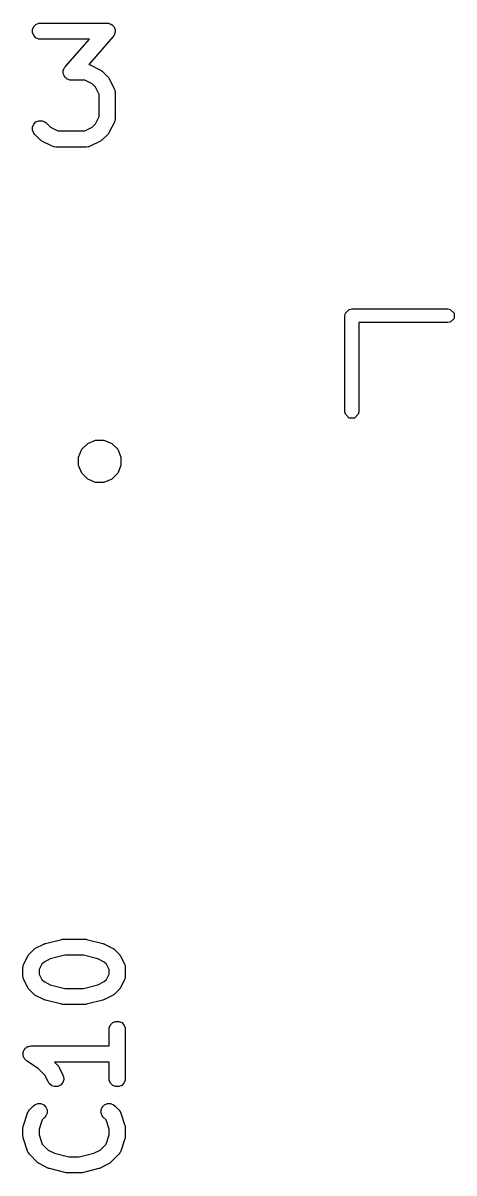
# Model space of a CAD drawing. Header units: inches. Extents: x 2.77 to 6.15, y -3.55 to -1.72.
# Drawn here: x 3.6019 to 3.7594, y -2.6805 to -2.2607 of the extents above; entities that cross this region are included whole.
import ezdxf

# ---------------------------------------------------------------- set-up
doc = ezdxf.new("R2010")
doc.units = ezdxf.units.IN
doc.header["$MEASUREMENT"] = 0
doc.layers.add('F.Silkscreen', color=41, linetype='CONTINUOUS', true_color=0xf2eda1)

msp = doc.modelspace()

# ---------------------------------------------------------------- linework, layer by layer
at = {"layer": 'F.Silkscreen', "linetype": 'CONTINUOUS'}
for p, q in [((3.60536, -2.26303), (3.6058, -2.26197)), ((3.6058, -2.26197), (3.60661, -2.26115)), ((3.60661, -2.26115), (3.60768, -2.26071)), ((3.60768, -2.26071), (3.60825, -2.26066)), ((3.60825, -2.26066), (3.63263, -2.26066)), ((3.63263, -2.26066), (3.63293, -2.26069)), ((3.63293, -2.26069), (3.63301, -2.26068)), ((3.63301, -2.26068), (3.63306, -2.2607)), ((3.63306, -2.2607), (3.6332, -2.26071)), ((3.6332, -2.26071), (3.63364, -2.2609)), ((3.63364, -2.2609), (3.6341, -2.26105)), ((3.6341, -2.26105), (3.63417, -2.26112)), ((3.63417, -2.26112), (3.63427, -2.26115)), ((3.63427, -2.26115), (3.6346, -2.26149)), ((3.6346, -2.26149), (3.63497, -2.26181)), ((3.63497, -2.26181), (3.63501, -2.2619)), ((3.63501, -2.2619), (3.63508, -2.26197)), ((3.63508, -2.26197), (3.63526, -2.26241)), ((3.63526, -2.26241), (3.63548, -2.26284)), ((3.63548, -2.26284), (3.63548, -2.26294)), ((3.60536, -2.26418), (3.60536, -2.26303)), ((3.6058, -2.26525), (3.60536, -2.26418)), ((3.60661, -2.26606), (3.6058, -2.26525)), ((3.60768, -2.2665), (3.60661, -2.26606)), ((3.60825, -2.26656), (3.60768, -2.2665)), ((3.62612, -2.26656), (3.60825, -2.26656)), ((3.61728, -2.27666), (3.62612, -2.26656)), ((3.63485, -2.26555), (3.62591, -2.27576)), ((3.63503, -2.2653), (3.63485, -2.26555)), ((3.63508, -2.26525), (3.63503, -2.2653)), ((3.6351, -2.2652), (3.63508, -2.26525)), ((3.63518, -2.26508), (3.6351, -2.2652)), ((3.63534, -2.26463), (3.63518, -2.26508)), ((3.63552, -2.26418), (3.63534, -2.26463)), ((3.63548, -2.26294), (3.63552, -2.26303)), ((3.63552, -2.26303), (3.63552, -2.26351)), ((3.63552, -2.26351), (3.63555, -2.26399)), ((3.63555, -2.26399), (3.63552, -2.26409)), ((3.63552, -2.26409), (3.63552, -2.26418)), ((3.61657, -2.27822), (3.61661, -2.27813)), ((3.61661, -2.2787), (3.61657, -2.27822)), ((3.61661, -2.27803), (3.61679, -2.27759)), ((3.61661, -2.27813), (3.61661, -2.27803)), ((3.61661, -2.27918), (3.61661, -2.2787)), ((3.61664, -2.27927), (3.61661, -2.27918)), ((3.61665, -2.27937), (3.61664, -2.27927)), ((3.61686, -2.2798), (3.61665, -2.27937)), ((3.61679, -2.27759), (3.61694, -2.27713)), ((3.61694, -2.27713), (3.61703, -2.27702)), ((3.61703, -2.27702), (3.61705, -2.27697)), ((3.61705, -2.27697), (3.6171, -2.27691)), ((3.6171, -2.27691), (3.61728, -2.27666)), ((3.62591, -2.27576), (3.62645, -2.27597)), ((3.62645, -2.27597), (3.6302, -2.27784)), ((3.6302, -2.27784), (3.63044, -2.278)), ((3.63044, -2.278), (3.63052, -2.27803)), ((3.63052, -2.27803), (3.6306, -2.27809)), ((3.6306, -2.27809), (3.63069, -2.27815)), ((3.63069, -2.27815), (3.63074, -2.27821)), ((3.63074, -2.27821), (3.63096, -2.27839)), ((3.63096, -2.27839), (3.63284, -2.28027)), ((3.61705, -2.28025), (3.61686, -2.2798)), ((3.61712, -2.28032), (3.61705, -2.28025)), ((3.61716, -2.28041), (3.61712, -2.28032)), ((3.61752, -2.28072), (3.61716, -2.28041)), ((3.61786, -2.28106), (3.61752, -2.28072)), ((3.61795, -2.2811), (3.61786, -2.28106)), ((3.61803, -2.28117), (3.61795, -2.2811)), ((3.61848, -2.28132), (3.61803, -2.28117)), ((3.61893, -2.2815), (3.61848, -2.28132)), ((3.61907, -2.28152), (3.61893, -2.2815)), ((3.61912, -2.28153), (3.61907, -2.28152)), ((3.6192, -2.28153), (3.61912, -2.28153)), ((3.6195, -2.28156), (3.6192, -2.28153)), ((3.62443, -2.28156), (3.6195, -2.28156)), ((3.62713, -2.28291), (3.62443, -2.28156)), ((3.62832, -2.28411), (3.62713, -2.28291)), ((3.63284, -2.28027), (3.63302, -2.28049)), ((3.63302, -2.28049), (3.63308, -2.28055)), ((3.63308, -2.28055), (3.63314, -2.28063)), ((3.63314, -2.28063), (3.63321, -2.28072)), ((3.63321, -2.28072), (3.63324, -2.28079)), ((3.63324, -2.28079), (3.63339, -2.28104)), ((3.63339, -2.28104), (3.63527, -2.28479)), ((3.62967, -2.2868), (3.62832, -2.28411)), ((3.62967, -2.29478), (3.62967, -2.2868)), ((3.63527, -2.28479), (3.63547, -2.28533)), ((3.63547, -2.28533), (3.63548, -2.28543)), ((3.63548, -2.28543), (3.63552, -2.28553)), ((3.63552, -2.28553), (3.63558, -2.28611)), ((3.63558, -2.28611), (3.63558, -2.29548)), ((3.60661, -2.29677), (3.60768, -2.29633)), ((3.60768, -2.29633), (3.60883, -2.29633)), ((3.60883, -2.29633), (3.60989, -2.29677)), ((3.62832, -2.29748), (3.62967, -2.29478)), ((3.63547, -2.29626), (3.63527, -2.2968)), ((3.63548, -2.29615), (3.63547, -2.29626)), ((3.63552, -2.29606), (3.63548, -2.29615)), ((3.63558, -2.29548), (3.63552, -2.29606)), ((3.60536, -2.29865), (3.6058, -2.29759)), ((3.60536, -2.29981), (3.60536, -2.29865)), ((3.6058, -2.30087), (3.60536, -2.29981)), ((3.6058, -2.29759), (3.60661, -2.29677)), ((3.60989, -2.29677), (3.61034, -2.29714)), ((3.61034, -2.29714), (3.61188, -2.29868)), ((3.61188, -2.29868), (3.61457, -2.30003)), ((3.61457, -2.30003), (3.62443, -2.30003)), ((3.62443, -2.30003), (3.62713, -2.29868)), ((3.62713, -2.29868), (3.62832, -2.29748)), ((3.63339, -2.30055), (3.63324, -2.3008)), ((3.63527, -2.2968), (3.63339, -2.30055)), ((3.60617, -2.30132), (3.6058, -2.30087)), ((3.60804, -2.30319), (3.60617, -2.30132)), ((3.60827, -2.30338), (3.60804, -2.30319)), ((3.60832, -2.30344), (3.60827, -2.30338)), ((3.60841, -2.30349), (3.60832, -2.30344)), ((3.60849, -2.30356), (3.60841, -2.30349)), ((3.60856, -2.30359), (3.60849, -2.30356)), ((3.60881, -2.30375), (3.60856, -2.30359)), ((3.61256, -2.30562), (3.60881, -2.30375)), ((3.6302, -2.30375), (3.62645, -2.30562)), ((3.63044, -2.30359), (3.6302, -2.30375)), ((3.63052, -2.30356), (3.63044, -2.30359)), ((3.6306, -2.30349), (3.63052, -2.30356)), ((3.63069, -2.30344), (3.6306, -2.30349)), ((3.63074, -2.30338), (3.63069, -2.30344)), ((3.63096, -2.30319), (3.63074, -2.30338)), ((3.63284, -2.30132), (3.63096, -2.30319)), ((3.63302, -2.30109), (3.63284, -2.30132)), ((3.63308, -2.30104), (3.63302, -2.30109)), ((3.63314, -2.30095), (3.63308, -2.30104)), ((3.63321, -2.30087), (3.63314, -2.30095)), ((3.63324, -2.3008), (3.63321, -2.30087)), ((3.6131, -2.30583), (3.61256, -2.30562)), ((3.6132, -2.30583), (3.6131, -2.30583)), ((3.6133, -2.30587), (3.6132, -2.30583)), ((3.61388, -2.30593), (3.6133, -2.30587)), ((3.62513, -2.30593), (3.61388, -2.30593)), ((3.6257, -2.30587), (3.62513, -2.30593)), ((3.6258, -2.30583), (3.6257, -2.30587)), ((3.62591, -2.30583), (3.6258, -2.30583)), ((3.62645, -2.30562), (3.62591, -2.30583)), ((3.71955, -2.36752), (3.71974, -2.36656)), ((3.71955, -2.40256), (3.71955, -2.36752)), ((3.71974, -2.36656), (3.72109, -2.36521)), ((3.72109, -2.36521), (3.72205, -2.36502)), ((3.72205, -2.36502), (3.75709, -2.36502)), ((3.75709, -2.36502), (3.75804, -2.36521)), ((3.75804, -2.36521), (3.7594, -2.36656)), ((3.7594, -2.36656), (3.7594, -2.36848)), ((3.75709, -2.37002), (3.72455, -2.37002)), ((3.72455, -2.37002), (3.72455, -2.40256)), ((3.75804, -2.36983), (3.75709, -2.37002)), ((3.7594, -2.36848), (3.75804, -2.36983)), ((3.71974, -2.40352), (3.71955, -2.40256)), ((3.72109, -2.40487), (3.71974, -2.40352)), ((3.723, -2.40487), (3.72109, -2.40487)), ((3.72436, -2.40352), (3.723, -2.40487)), ((3.72455, -2.40256), (3.72436, -2.40352)), ((3.62555, -2.41412), (3.62839, -2.41295)), ((3.62839, -2.41295), (3.63146, -2.41295)), ((3.63146, -2.41295), (3.6343, -2.41412)), ((3.6222, -2.41913), (3.62337, -2.41629)), ((3.62337, -2.41629), (3.62555, -2.41412)), ((3.6343, -2.41412), (3.63647, -2.41629)), ((3.63647, -2.41629), (3.63764, -2.41913)), ((3.6222, -2.42221), (3.6222, -2.41913)), ((3.62337, -2.42504), (3.6222, -2.42221)), ((3.63764, -2.42221), (3.63647, -2.42504)), ((3.63764, -2.41913), (3.63764, -2.42221)), ((3.62555, -2.42722), (3.62337, -2.42504)), ((3.63647, -2.42504), (3.6343, -2.42722)), ((3.62839, -2.42839), (3.62555, -2.42722)), ((3.63146, -2.42839), (3.62839, -2.42839)), ((3.6343, -2.42722), (3.63146, -2.42839)), ((3.60573, -2.59896), (3.60595, -2.59878)), ((3.60595, -2.59878), (3.606, -2.59872)), ((3.606, -2.59872), (3.60609, -2.59866)), ((3.60609, -2.59866), (3.60617, -2.59859)), ((3.60617, -2.59859), (3.60625, -2.59856)), ((3.60625, -2.59856), (3.60649, -2.59841)), ((3.60649, -2.59841), (3.60949, -2.59691)), ((3.60949, -2.59691), (3.60954, -2.59689)), ((3.60954, -2.59689), (3.60955, -2.59688)), ((3.60955, -2.59688), (3.60979, -2.59679)), ((3.60979, -2.59679), (3.61003, -2.5967)), ((3.61003, -2.5967), (3.61006, -2.5967)), ((3.61006, -2.5967), (3.6101, -2.59669)), ((3.6101, -2.59669), (3.6161, -2.59519)), ((3.6161, -2.59519), (3.6162, -2.59517)), ((3.6162, -2.59517), (3.61624, -2.59515)), ((3.61624, -2.59515), (3.61645, -2.59513)), ((3.61645, -2.59513), (3.61667, -2.5951)), ((3.61667, -2.5951), (3.61671, -2.59511)), ((3.61671, -2.59511), (3.61681, -2.5951)), ((3.61681, -2.5951), (3.62431, -2.5951)), ((3.62431, -2.5951), (3.62441, -2.59511)), ((3.62441, -2.59511), (3.62446, -2.5951)), ((3.62446, -2.5951), (3.62467, -2.59513)), ((3.62467, -2.59513), (3.62489, -2.59515)), ((3.62489, -2.59515), (3.62493, -2.59517)), ((3.62493, -2.59517), (3.62503, -2.59519)), ((3.62503, -2.59519), (3.63103, -2.59669)), ((3.63103, -2.59669), (3.63107, -2.5967)), ((3.63107, -2.5967), (3.63109, -2.5967)), ((3.63109, -2.5967), (3.63133, -2.59679)), ((3.63133, -2.59679), (3.63157, -2.59688)), ((3.63157, -2.59688), (3.63159, -2.59689)), ((3.63159, -2.59689), (3.63163, -2.59691)), ((3.63163, -2.59691), (3.63463, -2.59841)), ((3.63463, -2.59841), (3.63488, -2.59856)), ((3.63488, -2.59856), (3.63495, -2.59859)), ((3.63495, -2.59859), (3.63503, -2.59866)), ((3.63503, -2.59866), (3.63512, -2.59872)), ((3.63512, -2.59872), (3.63517, -2.59878)), ((3.63517, -2.59878), (3.6354, -2.59896)), ((3.60217, -2.60423), (3.60367, -2.60123)), ((3.60367, -2.60123), (3.60383, -2.60098)), ((3.60383, -2.60098), (3.60386, -2.60091)), ((3.60386, -2.60091), (3.60393, -2.60083)), ((3.60393, -2.60083), (3.60398, -2.60074)), ((3.60398, -2.60074), (3.60404, -2.60069)), ((3.60404, -2.60069), (3.60423, -2.60046)), ((3.60423, -2.60046), (3.60573, -2.59896)), ((3.61184, -2.60234), (3.60956, -2.60348)), ((3.61718, -2.601), (3.61184, -2.60234)), ((3.62395, -2.601), (3.61718, -2.601)), ((3.62928, -2.60234), (3.62395, -2.601)), ((3.63156, -2.60348), (3.62928, -2.60234)), ((3.6354, -2.59896), (3.6369, -2.60046)), ((3.6369, -2.60046), (3.63708, -2.60069)), ((3.63708, -2.60069), (3.63714, -2.60074)), ((3.63714, -2.60074), (3.6372, -2.60083)), ((3.6372, -2.60083), (3.63727, -2.60091)), ((3.63727, -2.60091), (3.6373, -2.60098)), ((3.6373, -2.60098), (3.63745, -2.60123)), ((3.63745, -2.60123), (3.63895, -2.60423)), ((3.60186, -2.60555), (3.60192, -2.60497)), ((3.60186, -2.60855), (3.60186, -2.60555)), ((3.60192, -2.60497), (3.60196, -2.60488)), ((3.60196, -2.60488), (3.60197, -2.60477)), ((3.60197, -2.60477), (3.60217, -2.60423)), ((3.60874, -2.6043), (3.60777, -2.60625)), ((3.60777, -2.60625), (3.60777, -2.60785)), ((3.60956, -2.60348), (3.60874, -2.6043)), ((3.63238, -2.6043), (3.63156, -2.60348)), ((3.63336, -2.60625), (3.63238, -2.6043)), ((3.63336, -2.60785), (3.63336, -2.60625)), ((3.63895, -2.60423), (3.63916, -2.60477)), ((3.63916, -2.60477), (3.63917, -2.60488)), ((3.63917, -2.60488), (3.63921, -2.60497)), ((3.63921, -2.60497), (3.63926, -2.60555)), ((3.63926, -2.60555), (3.63926, -2.60855)), ((3.60192, -2.60912), (3.60186, -2.60855)), ((3.60196, -2.60922), (3.60192, -2.60912)), ((3.60197, -2.60933), (3.60196, -2.60922)), ((3.60217, -2.60987), (3.60197, -2.60933)), ((3.60367, -2.61287), (3.60217, -2.60987)), ((3.60777, -2.60785), (3.60874, -2.6098)), ((3.60874, -2.6098), (3.60956, -2.61062)), ((3.60956, -2.61062), (3.61184, -2.61176)), ((3.62928, -2.61176), (3.63156, -2.61062)), ((3.63156, -2.61062), (3.63238, -2.6098)), ((3.63238, -2.6098), (3.63336, -2.60785)), ((3.63895, -2.60987), (3.63745, -2.61287)), ((3.63916, -2.60933), (3.63895, -2.60987)), ((3.63917, -2.60922), (3.63916, -2.60933)), ((3.63921, -2.60912), (3.63917, -2.60922)), ((3.63926, -2.60855), (3.63921, -2.60912)), ((3.60383, -2.61312), (3.60367, -2.61287)), ((3.60386, -2.61319), (3.60383, -2.61312)), ((3.60393, -2.61327), (3.60386, -2.61319)), ((3.60398, -2.61336), (3.60393, -2.61327)), ((3.60404, -2.61341), (3.60398, -2.61336)), ((3.60423, -2.61364), (3.60404, -2.61341)), ((3.60573, -2.61514), (3.60423, -2.61364)), ((3.60595, -2.61532), (3.60573, -2.61514)), ((3.606, -2.61538), (3.60595, -2.61532)), ((3.60609, -2.61544), (3.606, -2.61538)), ((3.60617, -2.6155), (3.60609, -2.61544)), ((3.60625, -2.61553), (3.60617, -2.6155)), ((3.60649, -2.61569), (3.60625, -2.61553)), ((3.61184, -2.61176), (3.61718, -2.6131)), ((3.61718, -2.6131), (3.62395, -2.6131)), ((3.62395, -2.6131), (3.62928, -2.61176)), ((3.63488, -2.61553), (3.63463, -2.61569)), ((3.63495, -2.6155), (3.63488, -2.61553)), ((3.63503, -2.61544), (3.63495, -2.6155)), ((3.63512, -2.61538), (3.63503, -2.61544)), ((3.63517, -2.61532), (3.63512, -2.61538)), ((3.6354, -2.61514), (3.63517, -2.61532)), ((3.6369, -2.61364), (3.6354, -2.61514)), ((3.63708, -2.61341), (3.6369, -2.61364)), ((3.63714, -2.61336), (3.63708, -2.61341)), ((3.6372, -2.61327), (3.63714, -2.61336)), ((3.63727, -2.61319), (3.6372, -2.61327)), ((3.6373, -2.61312), (3.63727, -2.61319)), ((3.63745, -2.61287), (3.6373, -2.61312)), ((3.60949, -2.61719), (3.60649, -2.61569)), ((3.60954, -2.61721), (3.60949, -2.61719)), ((3.60955, -2.61722), (3.60954, -2.61721)), ((3.60979, -2.6173), (3.60955, -2.61722)), ((3.61003, -2.6174), (3.60979, -2.6173)), ((3.61006, -2.6174), (3.61003, -2.6174)), ((3.6101, -2.61741), (3.61006, -2.6174)), ((3.6161, -2.61891), (3.6101, -2.61741)), ((3.6162, -2.61893), (3.6161, -2.61891)), ((3.61624, -2.61894), (3.6162, -2.61893)), ((3.61645, -2.61897), (3.61624, -2.61894)), ((3.61667, -2.619), (3.61645, -2.61897)), ((3.61671, -2.61899), (3.61667, -2.619)), ((3.61681, -2.619), (3.61671, -2.61899)), ((3.62431, -2.619), (3.61681, -2.619)), ((3.62441, -2.61899), (3.62431, -2.619)), ((3.62446, -2.619), (3.62441, -2.61899)), ((3.62467, -2.61897), (3.62446, -2.619)), ((3.62489, -2.61894), (3.62467, -2.61897)), ((3.62493, -2.61893), (3.62489, -2.61894)), ((3.62503, -2.61891), (3.62493, -2.61893)), ((3.63103, -2.61741), (3.62503, -2.61891)), ((3.63107, -2.6174), (3.63103, -2.61741)), ((3.63109, -2.6174), (3.63107, -2.6174)), ((3.63133, -2.6173), (3.63109, -2.6174)), ((3.63157, -2.61722), (3.63133, -2.6173)), ((3.63159, -2.61721), (3.63157, -2.61722)), ((3.63163, -2.61719), (3.63159, -2.61721)), ((3.63463, -2.61569), (3.63163, -2.61719)), ((3.63336, -2.62805), (3.63341, -2.62747)), ((3.63336, -2.63409), (3.63336, -2.62805)), ((3.63341, -2.62747), (3.63386, -2.62641)), ((3.63386, -2.62641), (3.63467, -2.62559)), ((3.63467, -2.62559), (3.63573, -2.62515)), ((3.63573, -2.62515), (3.63689, -2.62515)), ((3.63689, -2.62515), (3.63795, -2.62559)), ((3.63795, -2.62559), (3.63877, -2.62641)), ((3.63877, -2.62641), (3.63921, -2.62747)), ((3.63921, -2.62747), (3.63926, -2.62805)), ((3.63926, -2.62805), (3.63926, -2.64604)), ((3.60192, -2.63647), (3.60203, -2.6362)), ((3.60192, -2.63676), (3.60192, -2.63647)), ((3.60203, -2.6362), (3.60209, -2.63592)), ((3.60209, -2.63592), (3.60225, -2.63567)), ((3.60225, -2.63567), (3.60236, -2.6354)), ((3.60236, -2.6354), (3.60256, -2.6352)), ((3.60256, -2.6352), (3.60272, -2.63496)), ((3.60272, -2.63496), (3.60297, -2.6348)), ((3.60297, -2.6348), (3.60317, -2.63459)), ((3.60317, -2.63459), (3.60344, -2.63448)), ((3.60344, -2.63448), (3.60368, -2.63432)), ((3.60368, -2.63432), (3.60397, -2.63426)), ((3.60397, -2.63426), (3.60424, -2.63415)), ((3.60424, -2.63415), (3.60481, -2.63409)), ((3.60481, -2.63409), (3.60481, -2.63409)), ((3.60481, -2.63409), (3.60481, -2.63409)), ((3.60481, -2.63409), (3.60481, -2.63409)), ((3.60481, -2.63409), (3.63336, -2.63409)), ((3.60186, -2.63705), (3.60192, -2.63676)), ((3.60192, -2.63733), (3.60186, -2.63705)), ((3.60192, -2.63762), (3.60192, -2.63733)), ((3.60203, -2.63789), (3.60192, -2.63762)), ((3.60209, -2.63818), (3.60203, -2.63789)), ((3.60225, -2.63842), (3.60209, -2.63818)), ((3.60236, -2.63869), (3.60225, -2.63842)), ((3.60257, -2.63889), (3.60236, -2.63869)), ((3.60273, -2.63914), (3.60257, -2.63889)), ((3.60317, -2.6395), (3.60273, -2.63914)), ((3.60318, -2.6395), (3.60317, -2.6395)), ((3.60317, -2.6395), (3.60317, -2.6395)), ((3.60743, -2.64234), (3.60318, -2.6395)), ((3.60318, -2.6395), (3.60318, -2.6395)), ((3.63336, -2.64), (3.61344, -2.64)), ((3.61344, -2.64), (3.6144, -2.64096)), ((3.63336, -2.64604), (3.63336, -2.64)), ((3.60989, -2.64479), (3.60743, -2.64234)), ((3.61117, -2.64736), (3.60989, -2.64479)), ((3.6144, -2.64096), (3.61459, -2.64118)), ((3.61459, -2.64118), (3.61465, -2.64123)), ((3.61465, -2.64123), (3.6147, -2.64132)), ((3.6147, -2.64132), (3.61477, -2.6414)), ((3.61477, -2.6414), (3.6148, -2.64148)), ((3.6148, -2.64148), (3.61495, -2.64172)), ((3.61495, -2.64172), (3.61645, -2.64472)), ((3.61645, -2.64472), (3.61666, -2.64526)), ((3.61148, -2.64785), (3.61117, -2.64736)), ((3.61235, -2.64861), (3.61148, -2.64785)), ((3.61344, -2.64897), (3.61235, -2.64861)), ((3.61459, -2.64889), (3.61344, -2.64897)), ((3.61562, -2.64838), (3.61459, -2.64889)), ((3.61638, -2.64751), (3.61562, -2.64838)), ((3.61674, -2.64641), (3.61638, -2.64751)), ((3.61666, -2.64526), (3.61674, -2.64641)), ((3.63341, -2.64662), (3.63336, -2.64604)), ((3.63386, -2.64768), (3.63341, -2.64662)), ((3.63467, -2.6485), (3.63386, -2.64768)), ((3.63573, -2.64894), (3.63467, -2.6485)), ((3.63689, -2.64894), (3.63573, -2.64894)), ((3.63795, -2.6485), (3.63689, -2.64894)), ((3.63877, -2.64768), (3.63795, -2.6485)), ((3.63921, -2.64662), (3.63877, -2.64768)), ((3.63926, -2.64604), (3.63921, -2.64662)), ((3.60386, -2.6579), (3.60423, -2.65745)), ((3.60423, -2.65745), (3.60573, -2.65595)), ((3.60573, -2.65595), (3.60617, -2.65559)), ((3.60617, -2.65559), (3.60724, -2.65515)), ((3.60724, -2.65515), (3.60839, -2.65515)), ((3.60839, -2.65515), (3.60945, -2.65559)), ((3.60945, -2.65559), (3.61027, -2.6564)), ((3.61027, -2.6564), (3.61071, -2.65747)), ((3.61071, -2.65747), (3.61071, -2.65862)), ((3.63042, -2.65747), (3.63086, -2.6564)), ((3.63042, -2.65862), (3.63042, -2.65747)), ((3.63086, -2.6564), (3.63167, -2.65559)), ((3.63167, -2.65559), (3.63274, -2.65515)), ((3.63274, -2.65515), (3.63389, -2.65515)), ((3.63389, -2.65515), (3.63495, -2.65559)), ((3.63495, -2.65559), (3.6354, -2.65595)), ((3.6354, -2.65595), (3.6369, -2.65745)), ((3.6369, -2.65745), (3.63727, -2.6579)), ((3.60201, -2.66311), (3.60351, -2.65861)), ((3.60351, -2.65861), (3.60375, -2.65808)), ((3.60375, -2.65808), (3.60382, -2.658)), ((3.60382, -2.658), (3.60386, -2.6579)), ((3.6089, -2.66114), (3.60777, -2.66452)), ((3.6099, -2.66013), (3.6089, -2.66114)), ((3.61027, -2.65968), (3.6099, -2.66013)), ((3.61071, -2.65862), (3.61027, -2.65968)), ((3.63086, -2.65968), (3.63042, -2.65862)), ((3.63122, -2.66013), (3.63086, -2.65968)), ((3.63223, -2.66114), (3.63122, -2.66013)), ((3.63336, -2.66452), (3.63223, -2.66114)), ((3.63727, -2.6579), (3.63731, -2.658)), ((3.63731, -2.658), (3.63738, -2.65808)), ((3.63738, -2.65808), (3.63761, -2.65861)), ((3.63761, -2.65861), (3.63911, -2.66311)), ((3.60186, -2.66404), (3.60189, -2.66375)), ((3.60186, -2.66704), (3.60186, -2.66404)), ((3.60189, -2.66367), (3.60191, -2.66357)), ((3.60189, -2.66375), (3.60189, -2.66367)), ((3.60191, -2.66357), (3.60192, -2.66347)), ((3.60192, -2.66347), (3.60195, -2.66339)), ((3.60195, -2.66339), (3.60201, -2.66311)), ((3.60777, -2.66452), (3.60777, -2.66656)), ((3.63336, -2.66656), (3.63336, -2.66452)), ((3.63911, -2.66311), (3.63918, -2.66339)), ((3.63918, -2.66339), (3.63921, -2.66347)), ((3.63921, -2.66347), (3.63922, -2.66357)), ((3.63922, -2.66357), (3.63924, -2.66367)), ((3.63924, -2.66367), (3.63923, -2.66375)), ((3.63923, -2.66375), (3.63926, -2.66404)), ((3.63926, -2.66404), (3.63926, -2.66704)), ((3.60189, -2.66733), (3.60186, -2.66704)), ((3.60189, -2.66741), (3.60189, -2.66733)), ((3.60191, -2.66751), (3.60189, -2.66741)), ((3.60192, -2.66762), (3.60191, -2.66751)), ((3.60195, -2.66769), (3.60192, -2.66762)), ((3.60201, -2.66798), (3.60195, -2.66769)), ((3.60351, -2.67247), (3.60201, -2.66798)), ((3.60777, -2.66656), (3.6089, -2.66995)), ((3.6089, -2.66995), (3.61106, -2.67211)), ((3.63006, -2.67211), (3.63223, -2.66995)), ((3.63223, -2.66995), (3.63336, -2.66656)), ((3.63911, -2.66798), (3.63761, -2.67247)), ((3.63918, -2.66769), (3.63911, -2.66798)), ((3.63921, -2.66762), (3.63918, -2.66769)), ((3.63922, -2.66751), (3.63921, -2.66762)), ((3.63924, -2.66741), (3.63922, -2.66751)), ((3.63926, -2.66704), (3.63923, -2.66733)), ((3.63923, -2.66733), (3.63924, -2.66741)), ((3.60375, -2.673), (3.60351, -2.67247)), ((3.60382, -2.67308), (3.60375, -2.673)), ((3.60386, -2.67318), (3.60382, -2.67308)), ((3.60423, -2.67363), (3.60386, -2.67318)), ((3.60723, -2.67663), (3.60423, -2.67363)), ((3.61106, -2.67211), (3.61334, -2.67325)), ((3.61334, -2.67325), (3.61868, -2.67459)), ((3.62245, -2.67459), (3.62778, -2.67325)), ((3.62778, -2.67325), (3.63006, -2.67211)), ((3.6369, -2.67363), (3.6339, -2.67663)), ((3.63727, -2.67318), (3.6369, -2.67363)), ((3.63731, -2.67308), (3.63727, -2.67318)), ((3.63738, -2.673), (3.63731, -2.67308)), ((3.63761, -2.67247), (3.63738, -2.673)), ((3.60745, -2.67681), (3.60723, -2.67663)), ((3.6075, -2.67687), (3.60745, -2.67681)), ((3.60759, -2.67693), (3.6075, -2.67687)), ((3.60767, -2.677), (3.60759, -2.67693)), ((3.60775, -2.67703), (3.60767, -2.677)), ((3.60799, -2.67718), (3.60775, -2.67703)), ((3.61099, -2.67868), (3.60799, -2.67718)), ((3.61868, -2.67459), (3.62245, -2.67459)), ((3.63313, -2.67718), (3.63013, -2.67868)), ((3.63338, -2.67703), (3.63313, -2.67718)), ((3.63345, -2.677), (3.63338, -2.67703)), ((3.63353, -2.67693), (3.63345, -2.677)), ((3.63362, -2.67687), (3.63353, -2.67693)), ((3.63367, -2.67681), (3.63362, -2.67687)), ((3.6339, -2.67663), (3.63367, -2.67681)), ((3.61104, -2.6787), (3.61099, -2.67868)), ((3.61105, -2.67871), (3.61104, -2.6787)), ((3.61129, -2.6788), (3.61105, -2.67871)), ((3.61153, -2.67889), (3.61129, -2.6788)), ((3.61156, -2.67889), (3.61153, -2.67889)), ((3.6116, -2.67891), (3.61156, -2.67889)), ((3.6176, -2.6804), (3.6116, -2.67891)), ((3.6177, -2.68042), (3.6176, -2.6804)), ((3.61774, -2.68044), (3.6177, -2.68042)), ((3.61795, -2.68046), (3.61774, -2.68044)), ((3.61817, -2.68049), (3.61795, -2.68046)), ((3.61821, -2.68048), (3.61817, -2.68049)), ((3.61831, -2.68049), (3.61821, -2.68048)), ((3.62281, -2.68049), (3.61831, -2.68049)), ((3.62291, -2.68048), (3.62281, -2.68049)), ((3.62296, -2.68049), (3.62291, -2.68048)), ((3.62317, -2.68046), (3.62296, -2.68049)), ((3.62339, -2.68044), (3.62317, -2.68046)), ((3.62343, -2.68042), (3.62339, -2.68044)), ((3.62353, -2.6804), (3.62343, -2.68042)), ((3.62953, -2.67891), (3.62353, -2.6804)), ((3.62957, -2.67889), (3.62953, -2.67891)), ((3.62959, -2.67889), (3.62957, -2.67889)), ((3.62983, -2.6788), (3.62959, -2.67889)), ((3.63007, -2.67871), (3.62983, -2.6788)), ((3.63009, -2.6787), (3.63007, -2.67871)), ((3.63013, -2.67868), (3.63009, -2.6787))]:
    msp.add_line(p, q, dxfattribs=at)

doc.saveas('drawing.dxf')
